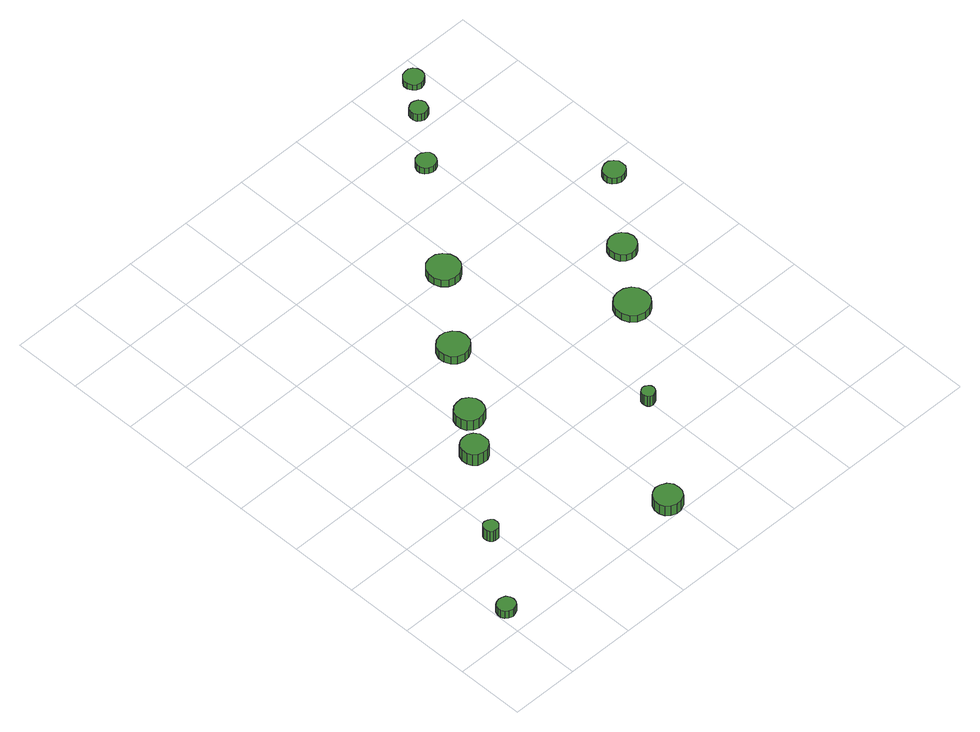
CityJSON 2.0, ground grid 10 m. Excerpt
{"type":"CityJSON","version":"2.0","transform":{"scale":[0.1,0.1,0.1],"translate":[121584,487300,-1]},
"CityObjects":{
"tree1":{"type":"SolitaryVegetationObject","attributes":{"function":"something"},"geometry":[{"type":"MultiSurface","lod":"1","boundaries":[[[0,1,2,3,4,5,6,7,8,9,10,11,12,13,14]],[[15,16,17,18,19,20,21,22,23,24,25,26,27,28,29]],[[0,29,28,1]],[[1,28,27,2]],[[2,27,26,3]],[[3,26,25,4]],[[4,25,24,5]],[[5,24,23,6]],[[6,23,22,7]],[[7,22,21,8]],[[8,21,20,9]],[[9,20,19,10]],[[10,19,18,11]],[[11,18,17,12]],[[12,17,16,13]],[[13,16,15,14]],[[14,15,29,0]]]}]},
"tree2":{"type":"SolitaryVegetationObject","attributes":{"function":"something"},"geometry":[{"type":"MultiSurface","lod":"1","boundaries":[[[30,31,32,33,34,35,36,37,38,39,40,41,42,43,44]],[[45,46,47,48,49,50,51,52,53,54,55,56,57,58,59]],[[30,59,58,31]],[[31,58,57,32]],[[32,57,56,33]],[[33,56,55,34]],[[34,55,54,35]],[[35,54,53,36]],[[36,53,52,37]],[[37,52,51,38]],[[38,51,50,39]],[[39,50,49,40]],[[40,49,48,41]],[[41,48,47,42]],[[42,47,46,43]],[[43,46,45,44]],[[44,45,59,30]]]}]},
"tree3":{"type":"SolitaryVegetationObject","attributes":{"function":"something"},"geometry":[{"type":"MultiSurface","lod":"1","boundaries":[[[60,61,62,63,64,65,66,67,68,69,70,71,72,73,74]],[[75,76,77,78,79,80,81,82,83,84,85,86,87,88,89]],[[60,89,88,61]],[[61,88,87,62]],[[62,87,86,63]],[[63,86,85,64]],[[64,85,84,65]],[[65,84,83,66]],[[66,83,82,67]],[[67,82,81,68]],[[68,81,80,69]],[[69,80,79,70]],[[70,79,78,71]],[[71,78,77,72]],[[72,77,76,73]],[[73,76,75,74]],[[74,75,89,60]]]}]},
"tree4":{"type":"SolitaryVegetationObject","attributes":{"function":"something"},"geometry":[{"type":"MultiSurface","lod":"1","boundaries":[[[90,91,92,93,94,95,96,97,98,99,100,101,102,103,104]],[[105,106,107,108,109,110,111,112,113,114,115,116,117,118,119]],[[90,119,118,91]],[[91,118,117,92]],[[92,117,116,93]],[[93,116,115,94]],[[94,115,114,95]],[[95,114,113,96]],[[96,113,112,97]],[[97,112,111,98]],[[98,111,110,99]],[[99,110,109,100]],[[100,109,108,101]],[[101,108,107,102]],[[102,107,106,103]],[[103,106,105,104]],[[104,105,119,90]]]}]},
"tree5":{"type":"SolitaryVegetationObject","attributes":{"function":"something"},"geometry":[{"type":"MultiSurface","lod":"1","boundaries":[[[120,121,122,123,124,125,126,127,128,129,130,131,132,133,134]],[[135,136,137,138,139,140,141,142,143,144,145,146,147,148,149]],[[120,149,148,121]],[[121,148,147,122]],[[122,147,146,123]],[[123,146,145,124]],[[124,145,144,125]],[[125,144,143,126]],[[126,143,142,127]],[[127,142,141,128]],[[128,141,140,129]],[[129,140,139,130]],[[130,139,138,131]],[[131,138,137,132]],[[132,137,136,133]],[[133,136,135,134]],[[134,135,149,120]]]}]},
"tree6":{"type":"SolitaryVegetationObject","attributes":{"function":"something"},"geometry":[{"type":"MultiSurface","lod":"1","boundaries":[[[150,151,152,153,154,155,156,157,158,159,160,161,162,163,164]],[[165,166,167,168,169,170,171,172,173,174,175,176,177,178,179]],[[150,179,178,151]],[[151,178,177,152]],[[152,177,176,153]],[[153,176,175,154]],[[154,175,174,155]],[[155,174,173,156]],[[156,173,172,157]],[[157,172,171,158]],[[158,171,170,159]],[[159,170,169,160]],[[160,169,168,161]],[[161,168,167,162]],[[162,167,166,163]],[[163,166,165,164]],[[164,165,179,150]]]}]},
"tree7":{"type":"SolitaryVegetationObject","attributes":{"function":"something"},"geometry":[{"type":"MultiSurface","lod":"1","boundaries":[[[180,181,182,183,184,185,186,187,188,189,190,191,192,193,194]],[[195,196,197,198,199,200,201,202,203,204,205,206,207,208,209]],[[180,209,208,181]],[[181,208,207,182]],[[182,207,206,183]],[[183,206,205,184]],[[184,205,204,185]],[[185,204,203,186]],[[186,203,202,187]],[[187,202,201,188]],[[188,201,200,189]],[[189,200,199,190]],[[190,199,198,191]],[[191,198,197,192]],[[192,197,196,193]],[[193,196,195,194]],[[194,195,209,180]]]}]},
"tree8":{"type":"SolitaryVegetationObject","attributes":{"function":"something"},"geometry":[{"type":"MultiSurface","lod":"1","boundaries":[[[210,211,212,213,214,215,216,217,218,219,220,221,222,223,224]],[[225,226,227,228,229,230,231,232,233,234,235,236,237,238,239]],[[210,239,238,211]],[[211,238,237,212]],[[212,237,236,213]],[[213,236,235,214]],[[214,235,234,215]],[[215,234,233,216]],[[216,233,232,217]],[[217,232,231,218]],[[218,231,230,219]],[[219,230,229,220]],[[220,229,228,221]],[[221,228,227,222]],[[222,227,226,223]],[[223,226,225,224]],[[224,225,239,210]]]}]},
"tree9":{"type":"SolitaryVegetationObject","attributes":{"function":"something"},"geometry":[{"type":"MultiSurface","lod":"1","boundaries":[[[240,241,242,243,244,245,246,247,248,249,250,251,252,253,254]],[[255,256,257,258,259,260,261,262,263,264,265,266,267,268,269]],[[240,269,268,241]],[[241,268,267,242]],[[242,267,266,243]],[[243,266,265,244]],[[244,265,264,245]],[[245,264,263,246]],[[246,263,262,247]],[[247,262,261,248]],[[248,261,260,249]],[[249,260,259,250]],[[250,259,258,251]],[[251,258,257,252]],[[252,257,256,253]],[[253,256,255,254]],[[254,255,269,240]]]}]},
"tree10":{"type":"SolitaryVegetationObject","attributes":{"function":"something"},"geometry":[{"type":"MultiSurface","lod":"1","boundaries":[[[270,271,272,273,274,275,276,277,278,279,280,281,282,283,284]],[[285,286,287,288,289,290,291,292,293,294,295,296,297,298,299]],[[270,299,298,271]],[[271,298,297,272]],[[272,297,296,273]],[[273,296,295,274]],[[274,295,294,275]],[[275,294,293,276]],[[276,293,292,277]],[[277,292,291,278]],[[278,291,290,279]],[[279,290,289,280]],[[280,289,288,281]],[[281,288,287,282]],[[282,287,286,283]],[[283,286,285,284]],[[284,285,299,270]]]}]},
"tree11":{"type":"SolitaryVegetationObject","attributes":{"function":"something"},"geometry":[{"type":"MultiSurface","lod":"1","boundaries":[[[300,301,302,303,304,305,306,307,308,309,310,311,312,313,314]],[[315,316,317,318,319,320,321,322,323,324,325,326,327,328,329]],[[300,329,328,301]],[[301,328,327,302]],[[302,327,326,303]],[[303,326,325,304]],[[304,325,324,305]],[[305,324,323,306]],[[306,323,322,307]],[[307,322,321,308]],[[308,321,320,309]],[[309,320,319,310]],[[310,319,318,311]],[[311,318,317,312]],[[312,317,316,313]],[[313,316,315,314]],[[314,315,329,300]]]}]},
"tree12":{"type":"SolitaryVegetationObject","attributes":{"function":"something"},"geometry":[{"type":"MultiSurface","lod":"1","boundaries":[[[330,331,332,333,334,335,336,337,338,339,340,341,342,343,344]],[[345,346,347,348,349,350,351,352,353,354,355,356,357,358,359]],[[330,359,358,331]],[[331,358,357,332]],[[332,357,356,333]],[[333,356,355,334]],[[334,355,354,335]],[[335,354,353,336]],[[336,353,352,337]],[[337,352,351,338]],[[338,351,350,339]],[[339,350,349,340]],[[340,349,348,341]],[[341,348,347,342]],[[342,347,346,343]],[[343,346,345,344]],[[344,345,359,330]]]}]},
"tree13":{"type":"SolitaryVegetationObject","attributes":{"function":"something"},"geometry":[{"type":"MultiSurface","lod":"1","boundaries":[[[360,361,362,363,364,365,366,367,368,369,370,371,372,373,374]],[[375,376,377,378,379,380,381,382,383,384,385,386,387,388,389]],[[360,389,388,361]],[[361,388,387,362]],[[362,387,386,363]],[[363,386,385,364]],[[364,385,384,365]],[[365,384,383,366]],[[366,383,382,367]],[[367,382,381,368]],[[368,381,380,369]],[[369,380,379,370]],[[370,379,378,371]],[[371,378,377,372]],[[372,377,376,373]],[[373,376,375,374]],[[374,375,389,360]]]}]},
"tree14":{"type":"SolitaryVegetationObject","attributes":{"function":"something"},"geometry":[{"type":"MultiSurface","lod":"1","boundaries":[[[390,391,392,393,394,395,396,397,398,399,400,401,402,403,404]],[[405,406,407,408,409,410,411,412,413,414,415,416,417,418,419]],[[390,419,418,391]],[[391,418,417,392]],[[392,417,416,393]],[[393,416,415,394]],[[394,415,414,395]],[[395,414,413,396]],[[396,413,412,397]],[[397,412,411,398]],[[398,411,410,399]],[[399,410,409,400]],[[400,409,408,401]],[[401,408,407,402]],[[402,407,406,403]],[[403,406,405,404]],[[404,405,419,390]]]}]}
},
"vertices":[
[28,35,19],[27,40,19],[24,45,19],[19,47,19],[14,48,19],[8,46,19],[4,43,19],[2,38,19],[2,32,19],[4,27,19],[8,24,19],[14,22,19],[19,23,19],[24,25,19],[27,30,19],[27,30,6],[24,25,6],[19,23,6],[14,22,6],[8,24,6],[4,27,6],[2,32,6],[2,38,6],[4,43,6],[8,46,6],[14,48,6],[19,47,6],[24,45,6],[27,40,6],[28,35,6],
[104,141,25],[103,146,25],[100,149,25],[97,151,25],[92,152,25],[88,151,25],[85,148,25],[83,144,25],[83,139,25],[85,135,25],[88,132,25],[92,131,25],[97,131,25],[100,134,25],[103,137,25],[103,137,6],[100,134,6],[97,131,6],[92,131,6],[88,132,6],[85,135,6],[83,139,6],[83,144,6],[85,148,6],[88,151,6],[92,152,6],[97,151,6],[100,149,6],[103,146,6],[104,141,6],
[196,255,26],[195,263,26],[190,270,26],[183,274,26],[175,274,26],[168,272,26],[162,267,26],[159,259,26],[159,251,26],[162,244,26],[168,239,26],[175,237,26],[183,237,26],[190,241,26],[195,248,26],[195,248,6],[190,241,6],[183,237,6],[175,237,6],[168,239,6],[162,244,6],[159,251,6],[159,259,6],[162,267,6],[168,272,6],[175,274,6],[183,274,6],[190,270,6],[195,263,6],[196,255,6],
[311,20,24],[310,28,24],[305,35,24],[297,39,24],[289,40,24],[281,37,24],[275,32,24],[272,24,24],[272,16,24],[275,8,24],[281,3,24],[289,0,24],[297,1,24],[305,5,24],[310,12,24],[310,12,6],[305,5,6],[297,1,6],[289,0,6],[281,3,6],[275,8,6],[272,16,6],[272,24,6],[275,32,6],[281,37,6],[289,40,6],[297,39,6],[305,35,6],[310,28,6],[311,20,6],
[237,304,24],[236,312,24],[231,319,24],[223,324,24],[215,324,24],[207,322,24],[200,316,24],[197,308,24],[197,300,24],[200,292,24],[207,286,24],[215,284,24],[223,285,24],[231,289,24],[236,296,24],[236,296,6],[231,289,6],[223,285,6],[215,284,6],[207,286,6],[200,292,6],[197,300,6],[197,308,6],[200,316,6],[207,322,6],[215,324,6],[223,324,6],[231,319,6],[236,312,6],[237,304,6],
[308,402,20],[306,411,20],[300,418,20],[292,423,20],[283,424,20],[274,421,20],[267,415,20],[263,406,20],[263,397,20],[267,388,20],[274,382,20],[283,379,20],[292,380,20],[300,385,20],[306,392,20],[306,392,6],[300,385,6],[292,380,6],[283,379,6],[274,382,6],[267,388,6],[263,397,6],[263,406,6],[267,415,6],[274,421,6],[283,424,6],[292,423,6],[300,418,6],[306,411,6],[308,402,6],
[411,165,24],[410,169,24],[408,172,24],[404,174,24],[400,175,24],[396,173,24],[393,171,24],[392,167,24],[392,163,24],[393,159,24],[396,156,24],[400,155,24],[404,156,24],[408,158,24],[410,161,24],[410,161,6],[408,158,6],[404,156,6],[400,155,6],[396,156,6],[393,159,6],[392,163,6],[392,167,6],[393,171,6],[396,173,6],[400,175,6],[404,174,6],[408,172,6],[410,169,6],[411,165,6],
[395,506,19],[393,515,19],[387,523,19],[379,528,19],[369,529,19],[360,526,19],[353,519,19],[349,510,19],[349,501,19],[353,492,19],[360,485,19],[369,482,19],[379,483,19],[387,488,19],[393,496,19],[393,496,6],[387,488,6],[379,483,6],[369,482,6],[360,485,6],[353,492,6],[349,501,6],[349,510,6],[353,519,6],[360,526,6],[369,529,6],[379,528,6],[387,523,6],[393,515,6],[395,506,6],
[525,293,18],[523,304,18],[517,312,18],[508,317,18],[498,318,18],[488,315,18],[480,308,18],[476,299,18],[476,288,18],[480,278,18],[488,271,18],[498,268,18],[508,269,18],[517,275,18],[523,283,18],[523,283,6],[517,275,6],[508,269,6],[498,268,6],[488,271,6],[480,278,6],[476,288,6],[476,299,6],[480,308,6],[488,315,6],[498,318,6],[508,317,6],[517,312,6],[523,304,6],[525,293,6],
[582,373,18],[580,381,18],[575,388,18],[568,392,18],[560,393,18],[552,390,18],[546,385,18],[543,377,18],[543,369,18],[546,361,18],[552,356,18],[560,353,18],[568,354,18],[575,358,18],[580,365,18],[580,365,6],[575,358,6],[568,354,6],[560,353,6],[552,356,6],[546,361,6],[543,369,6],[543,377,6],[546,385,6],[552,390,6],[560,393,6],[568,392,6],[575,388,6],[580,381,6],[582,373,6],
[501,653,18],[500,659,18],[496,663,18],[491,666,18],[486,667,18],[480,665,18],[476,661,18],[473,656,18],[473,650,18],[476,644,18],[480,641,18],[486,639,18],[491,639,18],[496,642,18],[500,647,18],[500,647,7],[496,642,7],[491,639,7],[486,639,7],[480,641,7],[476,644,7],[473,650,7],[473,656,7],[476,661,7],[480,665,7],[486,667,7],[491,666,7],[496,663,7],[500,659,7],[501,653,7],
[556,723,21],[554,728,21],[552,732,21],[547,734,21],[542,735,21],[537,733,21],[533,730,21],[531,725,21],[531,720,21],[533,715,21],[537,712,21],[542,710,21],[547,711,21],[552,713,21],[554,718,21],[554,718,8],[552,713,8],[547,711,8],[542,710,8],[537,712,8],[533,715,8],[531,720,8],[531,725,8],[533,730,8],[537,733,8],[542,735,8],[547,734,8],[552,732,8],[554,728,8],[556,723,8],
[662,473,17],[661,479,17],[657,484,17],[651,488,17],[645,488,17],[639,486,17],[634,482,17],[631,476,17],[631,469,17],[634,463,17],[639,459,17],[645,457,17],[651,458,17],[657,461,17],[661,466,17],[661,466,6],[657,461,6],[651,458,6],[645,457,6],[639,459,6],[634,463,6],[631,469,6],[631,476,6],[634,482,6],[639,486,6],[645,488,6],[651,488,6],[657,484,6],[661,479,6],[662,473,6],
[593,767,18],[592,773,18],[588,778,18],[583,781,18],[577,781,18],[571,779,18],[567,775,18],[564,770,18],[564,764,18],[567,758,18],[571,754,18],[577,752,18],[583,753,18],[588,756,18],[592,761,18],[592,761,8],[588,756,8],[583,753,8],[577,752,8],[571,754,8],[567,758,8],[564,764,8],[564,770,8],[567,775,8],[571,779,8],[577,781,8],[583,781,8],[588,778,8],[592,773,8],[593,767,8]
]}
